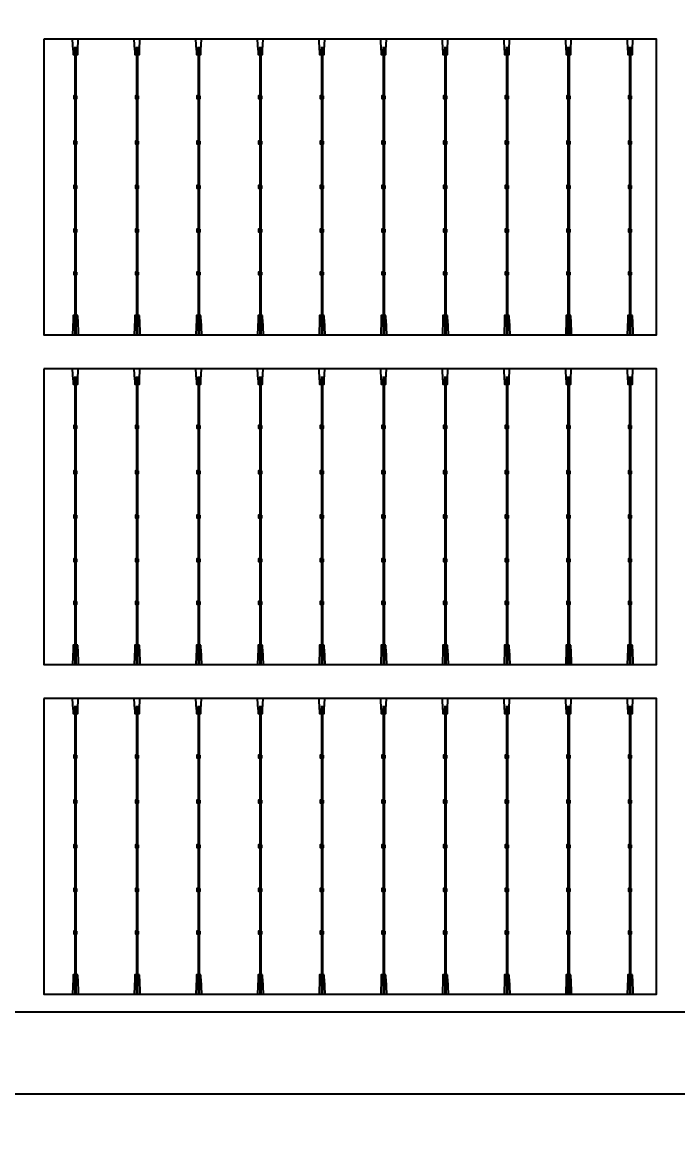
# Model space of a CAD drawing. Header units: millimetres. Extents: x 10297564 to 11610295, y -9287743 to -8409454.
# Drawn here: x 10431328 to 10433894, y -9107772 to -9103410 of the extents above; entities that cross this region are included whole.
import ezdxf

# ---------------------------------------------------------------- set-up
doc = ezdxf.new("R2010")
doc.units = ezdxf.units.MM
doc.header["$LTSCALE"] = 100
doc.layers.add('E1', color=1, linetype='Continuous')
doc.layers.add('Outline', color=5, linetype='Continuous', lineweight=25)
doc.styles.add('HL-S1', font='DotumChe.ttf')
doc.styles.add('MG', font='malgun.ttf')
doc.dimstyles.new('HL-100', dxfattribs={"dimscale": 100, "dimtxt": 3, "dimasz": 4, "dimexe": 2, "dimexo": 2, "dimgap": 1, "dimtad": 1, "dimdec": 0, "dimzin": 0, "dimlunit": 6, "dimtxsty": 'HL-S1', "dimblk": 'DOTSMALL', "dimcen": 4, "dimdle": 2, "dimclrd": 256, "dimclre": 256, "dimclrt": 4, "dimazin": 0, "dimtfac": 1, "dimtdec": 0, "dimtix": 1, "dimtmove": 2, "dimatfit": 3, "dimldrblk": 'DOTSMALL', "dimfxl": 1.5, "dimtolj": 1, "dimtzin": 0, "dimlwd": -1, "dimlwe": -1, "dimarcsym": 0})

# ---------------------------------------------------------------- blocks, each defined once
blk = doc.blocks.new('*D75')
at = {"layer": 'defpoints', "color": 0, "transparency": 16777216}
for p in [(10439230.2, -9073249.8), (10439230.2, -9073249.8), (10423426.7, -9107604.7)]:
    blk.add_point(p, dxfattribs=at)
at = {"layer": 'E1', "color": 1, "transparency": 16777216}
for p, q in [((10439593.6, -9073417), (10439593.6, -9073417)), ((10423593.8, -9107241.3), (10439063, -9073613.2)), ((10423790.1, -9107771.8), (10423790.1, -9107771.8))]:
    blk.add_line(p, q, dxfattribs=at)
for points in [[(10439002.4, -9073585.4), (10439123.6, -9073641.1), (10439230.2, -9073249.8)], [(10423533.3, -9107213.4), (10423654.4, -9107269.1), (10423426.7, -9107604.7)]]:
    blk.add_solid(points, dxfattribs=at)
at = {"layer": 'E1', "color": 7, "transparency": 16777216, "insert": (10430911.1, -9090235.3), "char_height": 500, "attachment_point": 5, "rotation": 65.2972, "style": 'MG'}
blk.add_mtext('\\A1;2711.1', dxfattribs=at)
blk = doc.blocks.new('_DotSmall')
at = {"color": 0, "linetype": 'ByBlock', "const_width": 0.5}
blk.add_lwpolyline([(-0.0625, 0, 1), (0.0625, 0, 1)], format="xyb", close=True, dxfattribs=at)

msp = doc.modelspace()

# ---------------------------------------------------------------- hatches: boundary and pattern name
at = {"true_color": 0x939598}
h = msp.add_hatch(color=252, dxfattribs=at)
h.dxf.hatch_style = 1
h.paths.add_polyline_path([(10431534.3, -9104633.6), (10431538.3, -9104633.6), (10431538.3, -9103505.2), (10431534.3, -9103505.2)])
h = msp.add_hatch(color=252, dxfattribs=at)
h.dxf.hatch_style = 1
h.paths.add_polyline_path([(10431775.6, -9104633.6), (10431779.6, -9104633.6), (10431779.6, -9103505.2), (10431775.6, -9103505.2)])
h = msp.add_hatch(color=252, dxfattribs=at)
h.dxf.hatch_style = 1
h.paths.add_polyline_path([(10432016.9, -9104633.6), (10432020.9, -9104633.6), (10432020.9, -9103505.2), (10432016.9, -9103505.2)])
h = msp.add_hatch(color=252, dxfattribs=at)
h.dxf.hatch_style = 1
h.paths.add_polyline_path([(10432258.2, -9104633.6), (10432262.2, -9104633.6), (10432262.2, -9103505.2), (10432258.2, -9103505.2)])
h = msp.add_hatch(color=252, dxfattribs=at)
h.dxf.hatch_style = 1
h.paths.add_polyline_path([(10432499.5, -9104633.6), (10432503.6, -9104633.6), (10432503.6, -9103505.2), (10432499.5, -9103505.2)])
h = msp.add_hatch(color=252, dxfattribs=at)
h.dxf.hatch_style = 1
h.paths.add_polyline_path([(10432740.8, -9104633.6), (10432744.9, -9104633.6), (10432744.9, -9103505.2), (10432740.8, -9103505.2)])
h = msp.add_hatch(color=252, dxfattribs=at)
h.dxf.hatch_style = 1
h.paths.add_polyline_path([(10432982.1, -9104633.6), (10432986.2, -9104633.6), (10432986.2, -9103505.2), (10432982.1, -9103505.2)])
h = msp.add_hatch(color=252, dxfattribs=at)
h.dxf.hatch_style = 1
h.paths.add_polyline_path([(10433223.4, -9104633.6), (10433227.5, -9104633.6), (10433227.5, -9103505.2), (10433223.4, -9103505.2)])
h = msp.add_hatch(color=252, dxfattribs=at)
h.dxf.hatch_style = 1
h.paths.add_polyline_path([(10433464.7, -9104633.6), (10433468.8, -9104633.6), (10433468.8, -9103505.2), (10433464.7, -9103505.2)])
h = msp.add_hatch(color=252, dxfattribs=at)
h.dxf.hatch_style = 1
h.paths.add_polyline_path([(10433706, -9104633.6), (10433710.1, -9104633.6), (10433710.1, -9103505.2), (10433706, -9103505.2)])
h = msp.add_hatch(color=252, dxfattribs=at)
h.dxf.hatch_style = 1
h.paths.add_polyline_path([(10431534.3, -9105923.8), (10431538.3, -9105923.8), (10431538.3, -9104795.5), (10431534.3, -9104795.5)])
h = msp.add_hatch(color=252, dxfattribs=at)
h.dxf.hatch_style = 1
h.paths.add_polyline_path([(10431775.6, -9105923.8), (10431779.6, -9105923.8), (10431779.6, -9104795.5), (10431775.6, -9104795.5)])
h = msp.add_hatch(color=252, dxfattribs=at)
h.dxf.hatch_style = 1
h.paths.add_polyline_path([(10432016.9, -9105923.8), (10432020.9, -9105923.8), (10432020.9, -9104795.5), (10432016.9, -9104795.5)])
h = msp.add_hatch(color=252, dxfattribs=at)
h.dxf.hatch_style = 1
h.paths.add_polyline_path([(10432258.2, -9105923.8), (10432262.2, -9105923.8), (10432262.2, -9104795.5), (10432258.2, -9104795.5)])
h = msp.add_hatch(color=252, dxfattribs=at)
h.dxf.hatch_style = 1
h.paths.add_polyline_path([(10432499.5, -9105923.8), (10432503.6, -9105923.8), (10432503.6, -9104795.5), (10432499.5, -9104795.5)])
h = msp.add_hatch(color=252, dxfattribs=at)
h.dxf.hatch_style = 1
h.paths.add_polyline_path([(10432740.8, -9105923.8), (10432744.9, -9105923.8), (10432744.9, -9104795.5), (10432740.8, -9104795.5)])
h = msp.add_hatch(color=252, dxfattribs=at)
h.dxf.hatch_style = 1
h.paths.add_polyline_path([(10432982.1, -9105923.8), (10432986.2, -9105923.8), (10432986.2, -9104795.5), (10432982.1, -9104795.5)])
h = msp.add_hatch(color=252, dxfattribs=at)
h.dxf.hatch_style = 1
h.paths.add_polyline_path([(10433223.4, -9105923.8), (10433227.5, -9105923.8), (10433227.5, -9104795.5), (10433223.4, -9104795.5)])
h = msp.add_hatch(color=252, dxfattribs=at)
h.dxf.hatch_style = 1
h.paths.add_polyline_path([(10433464.7, -9105923.8), (10433468.8, -9105923.8), (10433468.8, -9104795.5), (10433464.7, -9104795.5)])
h = msp.add_hatch(color=252, dxfattribs=at)
h.dxf.hatch_style = 1
h.paths.add_polyline_path([(10433706, -9105923.8), (10433710.1, -9105923.8), (10433710.1, -9104795.5), (10433706, -9104795.5)])
h = msp.add_hatch(color=252, dxfattribs=at)
h.dxf.hatch_style = 1
h.paths.add_polyline_path([(10431534.3, -9107214.1), (10431538.3, -9107214.1), (10431538.3, -9106085.7), (10431534.3, -9106085.7)])
h = msp.add_hatch(color=252, dxfattribs=at)
h.dxf.hatch_style = 1
h.paths.add_polyline_path([(10431775.6, -9107214.1), (10431779.6, -9107214.1), (10431779.6, -9106085.7), (10431775.6, -9106085.7)])
h = msp.add_hatch(color=252, dxfattribs=at)
h.dxf.hatch_style = 1
h.paths.add_polyline_path([(10432016.9, -9107214.1), (10432020.9, -9107214.1), (10432020.9, -9106085.7), (10432016.9, -9106085.7)])
h = msp.add_hatch(color=252, dxfattribs=at)
h.dxf.hatch_style = 1
h.paths.add_polyline_path([(10432258.2, -9107214.1), (10432262.2, -9107214.1), (10432262.2, -9106085.7), (10432258.2, -9106085.7)])
h = msp.add_hatch(color=252, dxfattribs=at)
h.dxf.hatch_style = 1
h.paths.add_polyline_path([(10432499.5, -9107214.1), (10432503.6, -9107214.1), (10432503.6, -9106085.7), (10432499.5, -9106085.7)])
h = msp.add_hatch(color=252, dxfattribs=at)
h.dxf.hatch_style = 1
h.paths.add_polyline_path([(10432740.8, -9107214.1), (10432744.9, -9107214.1), (10432744.9, -9106085.7), (10432740.8, -9106085.7)])
h = msp.add_hatch(color=252, dxfattribs=at)
h.dxf.hatch_style = 1
h.paths.add_polyline_path([(10432982.1, -9107214.1), (10432986.2, -9107214.1), (10432986.2, -9106085.7), (10432982.1, -9106085.7)])
h = msp.add_hatch(color=252, dxfattribs=at)
h.dxf.hatch_style = 1
h.paths.add_polyline_path([(10433223.4, -9107214.1), (10433227.5, -9107214.1), (10433227.5, -9106085.7), (10433223.4, -9106085.7)])
h = msp.add_hatch(color=252, dxfattribs=at)
h.dxf.hatch_style = 1
h.paths.add_polyline_path([(10433464.7, -9107214.1), (10433468.8, -9107214.1), (10433468.8, -9106085.7), (10433464.7, -9106085.7)])
h = msp.add_hatch(color=252, dxfattribs=at)
h.dxf.hatch_style = 1
h.paths.add_polyline_path([(10433706, -9107214.1), (10433710.1, -9107214.1), (10433710.1, -9106085.7), (10433706, -9106085.7)])

# ---------------------------------------------------------------- linework, layer by layer
for p, q in [((10431527.2, -9103519.2), (10431525.5, -9103475.9)), ((10431545.4, -9103519.2), (10431547.1, -9103475.9)), ((10431768.5, -9103519.2), (10431766.9, -9103475.9)), ((10431786.7, -9103519.2), (10431788.4, -9103475.9)), ((10432009.9, -9103519.2), (10432008.2, -9103475.9)), ((10432028, -9103519.2), (10432029.7, -9103475.9)), ((10432251.2, -9103519.2), (10432249.5, -9103475.9)), ((10432269.3, -9103519.2), (10432271, -9103475.9)), ((10432492.5, -9103519.2), (10432490.8, -9103475.9)), ((10432510.6, -9103519.2), (10432512.3, -9103475.9)), ((10432733.8, -9103519.2), (10432732.1, -9103475.9)), ((10432751.9, -9103519.2), (10432753.6, -9103475.9)), ((10432975.1, -9103519.2), (10432973.4, -9103475.9)), ((10432993.2, -9103519.2), (10432994.9, -9103475.9)), ((10433216.4, -9103519.2), (10433214.7, -9103475.9)), ((10433234.5, -9103519.2), (10433236.2, -9103475.9)), ((10433457.7, -9103519.2), (10433456, -9103475.9)), ((10433475.8, -9103519.2), (10433477.5, -9103475.9)), ((10433699, -9103519.2), (10433697.3, -9103475.9)), ((10433717.1, -9103519.2), (10433718.8, -9103475.9)), ((10431534.3, -9103505.2), (10431534.3, -9104633.6)), ((10431535.9, -9103697.7), (10431535.9, -9103535.2)), ((10431536.7, -9103697.7), (10431536.7, -9103535.2)), ((10431538.3, -9103505.2), (10431538.3, -9104633.6)), ((10431775.6, -9103505.2), (10431775.6, -9104633.6)), ((10431777.2, -9103697.7), (10431777.2, -9103535.2)), ((10431778, -9103697.7), (10431778, -9103535.2)), ((10431779.6, -9103505.2), (10431779.6, -9104633.6)), ((10432016.9, -9103505.2), (10432016.9, -9104633.6)), ((10432018.5, -9103697.7), (10432018.5, -9103535.2)), ((10432019.3, -9103697.7), (10432019.3, -9103535.2)), ((10432020.9, -9103505.2), (10432020.9, -9104633.6)), ((10432258.2, -9103505.2), (10432258.2, -9104633.6)), ((10432259.8, -9103697.7), (10432259.8, -9103535.2)), ((10432260.6, -9103697.7), (10432260.6, -9103535.2)), ((10432262.2, -9103505.2), (10432262.2, -9104633.6)), ((10432499.5, -9103505.2), (10432499.5, -9104633.6)), ((10432501.1, -9103697.7), (10432501.1, -9103535.2)), ((10432501.9, -9103697.7), (10432501.9, -9103535.2)), ((10432503.6, -9103505.2), (10432503.6, -9104633.6)), ((10432740.8, -9103505.2), (10432740.8, -9104633.6)), ((10432742.4, -9103697.7), (10432742.4, -9103535.2)), ((10432743.3, -9103697.7), (10432743.3, -9103535.2)), ((10432744.9, -9103505.2), (10432744.9, -9104633.6)), ((10432982.1, -9103505.2), (10432982.1, -9104633.6)), ((10432983.7, -9103697.7), (10432983.7, -9103535.2)), ((10432984.6, -9103697.7), (10432984.6, -9103535.2)), ((10432986.2, -9103505.2), (10432986.2, -9104633.6)), ((10433223.4, -9103505.2), (10433223.4, -9104633.6)), ((10433225, -9103697.7), (10433225, -9103535.2)), ((10433225.9, -9103697.7), (10433225.9, -9103535.2)), ((10433227.5, -9103505.2), (10433227.5, -9104633.6)), ((10433464.7, -9103505.2), (10433464.7, -9104633.6)), ((10433466.3, -9103697.7), (10433466.3, -9103535.2)), ((10433467.2, -9103697.7), (10433467.2, -9103535.2)), ((10433468.8, -9103505.2), (10433468.8, -9104633.6)), ((10433706, -9103505.2), (10433706, -9104633.6)), ((10433707.6, -9103697.7), (10433707.6, -9103535.2)), ((10433708.5, -9103697.7), (10433708.5, -9103535.2)), ((10433710.1, -9103505.2), (10433710.1, -9104633.6)), ((10431535.9, -9104048.7), (10431535.9, -9103708.2)), ((10431536.7, -9104048.7), (10431536.7, -9103708.2)), ((10431777.2, -9104048.7), (10431777.2, -9103708.2)), ((10431778, -9104048.7), (10431778, -9103708.2)), ((10432018.5, -9104048.7), (10432018.5, -9103708.2)), ((10432019.3, -9104048.7), (10432019.3, -9103708.2)), ((10432259.8, -9104048.7), (10432259.8, -9103708.2)), ((10432260.6, -9104048.7), (10432260.6, -9103708.2)), ((10432501.1, -9104048.7), (10432501.1, -9103708.2)), ((10432501.9, -9104048.7), (10432501.9, -9103708.2)), ((10432742.4, -9104048.7), (10432742.4, -9103708.2)), ((10432743.3, -9104048.7), (10432743.3, -9103708.2)), ((10432983.7, -9104048.7), (10432983.7, -9103708.2)), ((10432984.6, -9104048.7), (10432984.6, -9103708.2)), ((10433225, -9104048.7), (10433225, -9103708.2)), ((10433225.9, -9104048.7), (10433225.9, -9103708.2)), ((10433466.3, -9104048.7), (10433466.3, -9103708.2)), ((10433467.2, -9104048.7), (10433467.2, -9103708.2)), ((10433707.6, -9103874.6), (10433707.6, -9103708.2)), ((10433708.5, -9103874.6), (10433708.5, -9103708.2)), ((10433707.6, -9104048.7), (10433707.6, -9103885.1)), ((10433708.5, -9104048.7), (10433708.5, -9103885.1)), ((10431535.9, -9104572.7), (10431535.9, -9104059.1)), ((10431536.7, -9104572.7), (10431536.7, -9104059.1)), ((10431777.2, -9104572.7), (10431777.2, -9104059.1)), ((10431778, -9104572.7), (10431778, -9104059.1)), ((10432018.5, -9104572.7), (10432018.5, -9104059.1)), ((10432019.3, -9104572.7), (10432019.3, -9104059.1)), ((10432259.8, -9104572.7), (10432259.8, -9104059.1)), ((10432260.6, -9104572.7), (10432260.6, -9104059.1)), ((10432501.1, -9104572.7), (10432501.1, -9104059.1)), ((10432501.9, -9104572.7), (10432501.9, -9104059.1)), ((10432742.4, -9104572.7), (10432742.4, -9104059.1)), ((10432743.3, -9104572.7), (10432743.3, -9104059.1)), ((10432983.7, -9104572.7), (10432983.7, -9104059.1)), ((10432984.6, -9104572.7), (10432984.6, -9104059.1)), ((10433225, -9104572.7), (10433225, -9104059.1)), ((10433225.9, -9104572.7), (10433225.9, -9104059.1)), ((10433466.3, -9104220), (10433466.3, -9104059.1)), ((10433467.2, -9104220), (10433467.2, -9104059.1)), ((10433707.6, -9104220), (10433707.6, -9104059.1)), ((10433708.5, -9104220), (10433708.5, -9104059.1)), ((10433466.3, -9104572.7), (10433466.3, -9104230.4)), ((10433467.2, -9104572.7), (10433467.2, -9104230.4)), ((10433707.6, -9104572.7), (10433707.6, -9104230.4)), ((10433708.5, -9104572.7), (10433708.5, -9104230.4)), ((10431527.2, -9104573.4), (10431525.3, -9104633.6)), ((10431545.4, -9104573.4), (10431547.3, -9104633.6)), ((10431768.5, -9104573.4), (10431766.6, -9104633.6)), ((10431786.7, -9104573.4), (10431788.6, -9104633.6)), ((10432009.9, -9104573.4), (10432007.9, -9104633.6)), ((10432028, -9104573.4), (10432029.9, -9104633.6)), ((10432251.2, -9104573.4), (10432249.2, -9104633.6)), ((10432269.3, -9104573.4), (10432271.3, -9104633.6)), ((10432492.5, -9104573.4), (10432490.5, -9104633.6)), ((10432510.6, -9104573.4), (10432512.6, -9104633.6)), ((10432733.8, -9104573.4), (10432731.8, -9104633.6)), ((10432751.9, -9104573.4), (10432753.9, -9104633.6)), ((10432975.1, -9104573.4), (10432973.1, -9104633.6)), ((10432993.2, -9104573.4), (10432995.2, -9104633.6)), ((10433216.4, -9104573.4), (10433214.4, -9104633.6)), ((10433234.5, -9104573.4), (10433236.5, -9104633.6)), ((10433457.7, -9104573.4), (10433455.7, -9104633.6)), ((10433475.8, -9104573.4), (10433477.8, -9104633.6)), ((10433699, -9104573.4), (10433697, -9104633.6)), ((10433717.1, -9104573.4), (10433719.1, -9104633.6)), ((10431527.2, -9104809.4), (10431525.5, -9104766.1)), ((10431534.3, -9104795.5), (10431534.3, -9105923.8)), ((10431538.3, -9104795.5), (10431538.3, -9105923.8)), ((10431545.4, -9104809.4), (10431547.1, -9104766.1)), ((10431768.5, -9104809.4), (10431766.9, -9104766.1)), ((10431775.6, -9104795.5), (10431775.6, -9105923.8)), ((10431779.6, -9104795.5), (10431779.6, -9105923.8)), ((10431786.7, -9104809.4), (10431788.4, -9104766.1)), ((10432009.9, -9104809.4), (10432008.2, -9104766.1)), ((10432016.9, -9104795.5), (10432016.9, -9105923.8)), ((10432020.9, -9104795.5), (10432020.9, -9105923.8)), ((10432028, -9104809.4), (10432029.7, -9104766.1)), ((10432251.2, -9104809.4), (10432249.5, -9104766.1)), ((10432258.2, -9104795.5), (10432258.2, -9105923.8)), ((10432262.2, -9104795.5), (10432262.2, -9105923.8)), ((10432269.3, -9104809.4), (10432271, -9104766.1)), ((10432492.5, -9104809.4), (10432490.8, -9104766.1)), ((10432499.5, -9104795.5), (10432499.5, -9105923.8)), ((10432503.6, -9104795.5), (10432503.6, -9105923.8)), ((10432510.6, -9104809.4), (10432512.3, -9104766.1)), ((10432733.8, -9104809.4), (10432732.1, -9104766.1)), ((10432740.8, -9104795.5), (10432740.8, -9105923.8)), ((10432744.9, -9104795.5), (10432744.9, -9105923.8)), ((10432751.9, -9104809.4), (10432753.6, -9104766.1)), ((10432975.1, -9104809.4), (10432973.4, -9104766.1)), ((10432982.1, -9104795.5), (10432982.1, -9105923.8)), ((10432986.2, -9104795.5), (10432986.2, -9105923.8)), ((10432993.2, -9104809.4), (10432994.9, -9104766.1)), ((10433216.4, -9104809.4), (10433214.7, -9104766.1)), ((10433223.4, -9104795.5), (10433223.4, -9105923.8)), ((10433227.5, -9104795.5), (10433227.5, -9105923.8)), ((10433234.5, -9104809.4), (10433236.2, -9104766.1)), ((10433457.7, -9104809.4), (10433456, -9104766.1)), ((10433464.7, -9104795.5), (10433464.7, -9105923.8)), ((10433468.8, -9104795.5), (10433468.8, -9105923.8)), ((10433475.8, -9104809.4), (10433477.5, -9104766.1)), ((10433699, -9104809.4), (10433697.3, -9104766.1)), ((10433706, -9104795.5), (10433706, -9105923.8)), ((10433710.1, -9104795.5), (10433710.1, -9105923.8)), ((10433717.1, -9104809.4), (10433718.8, -9104766.1)), ((10431535.9, -9104988), (10431535.9, -9104825.5)), ((10431536.7, -9104988), (10431536.7, -9104825.5)), ((10431777.2, -9104988), (10431777.2, -9104825.5)), ((10431778, -9104988), (10431778, -9104825.5)), ((10432018.5, -9104988), (10432018.5, -9104825.5)), ((10432019.3, -9104988), (10432019.3, -9104825.5)), ((10432259.8, -9104988), (10432259.8, -9104825.5)), ((10432260.6, -9104988), (10432260.6, -9104825.5)), ((10432501.1, -9104988), (10432501.1, -9104825.5)), ((10432501.9, -9104988), (10432501.9, -9104825.5)), ((10432742.4, -9104988), (10432742.4, -9104825.5)), ((10432743.3, -9104988), (10432743.3, -9104825.5)), ((10432983.7, -9104988), (10432983.7, -9104825.5)), ((10432984.6, -9104988), (10432984.6, -9104825.5)), ((10433225, -9104988), (10433225, -9104825.5)), ((10433225.9, -9104988), (10433225.9, -9104825.5)), ((10433466.3, -9104988), (10433466.3, -9104825.5)), ((10433467.2, -9104988), (10433467.2, -9104825.5)), ((10433707.6, -9104988), (10433707.6, -9104825.5)), ((10433708.5, -9104988), (10433708.5, -9104825.5)), ((10431535.9, -9105338.9), (10431535.9, -9104998.4)), ((10431536.7, -9105338.9), (10431536.7, -9104998.4)), ((10431777.2, -9105338.9), (10431777.2, -9104998.4)), ((10431778, -9105338.9), (10431778, -9104998.4)), ((10432018.5, -9105338.9), (10432018.5, -9104998.4)), ((10432019.3, -9105338.9), (10432019.3, -9104998.4)), ((10432259.8, -9105338.9), (10432259.8, -9104998.4)), ((10432260.6, -9105338.9), (10432260.6, -9104998.4)), ((10432501.1, -9105338.9), (10432501.1, -9104998.4)), ((10432501.9, -9105338.9), (10432501.9, -9104998.4)), ((10432742.4, -9105338.9), (10432742.4, -9104998.4)), ((10432743.3, -9105338.9), (10432743.3, -9104998.4)), ((10432983.7, -9105338.9), (10432983.7, -9104998.4)), ((10432984.6, -9105338.9), (10432984.6, -9104998.4)), ((10433225, -9105338.9), (10433225, -9104998.4)), ((10433225.9, -9105338.9), (10433225.9, -9104998.4)), ((10433466.3, -9105338.9), (10433466.3, -9104998.4)), ((10433467.2, -9105338.9), (10433467.2, -9104998.4)), ((10433707.6, -9105164.8), (10433707.6, -9104998.4)), ((10433708.5, -9105164.8), (10433708.5, -9104998.4)), ((10433707.6, -9105338.9), (10433707.6, -9105175.3)), ((10433708.5, -9105338.9), (10433708.5, -9105175.3)), ((10431535.9, -9105862.9), (10431535.9, -9105349.4)), ((10431536.7, -9105862.9), (10431536.7, -9105349.4)), ((10431777.2, -9105862.9), (10431777.2, -9105349.4)), ((10431778, -9105862.9), (10431778, -9105349.4)), ((10432018.5, -9105862.9), (10432018.5, -9105349.4)), ((10432019.3, -9105862.9), (10432019.3, -9105349.4)), ((10432259.8, -9105862.9), (10432259.8, -9105349.4)), ((10432260.6, -9105862.9), (10432260.6, -9105349.4)), ((10432501.1, -9105862.9), (10432501.1, -9105349.4)), ((10432501.9, -9105862.9), (10432501.9, -9105349.4)), ((10432742.4, -9105862.9), (10432742.4, -9105349.4)), ((10432743.3, -9105862.9), (10432743.3, -9105349.4)), ((10432983.7, -9105862.9), (10432983.7, -9105349.4)), ((10432984.6, -9105862.9), (10432984.6, -9105349.4)), ((10433225, -9105862.9), (10433225, -9105349.4)), ((10433225.9, -9105862.9), (10433225.9, -9105349.4)), ((10433466.3, -9105510.2), (10433466.3, -9105349.4)), ((10433467.2, -9105510.2), (10433467.2, -9105349.4)), ((10433707.6, -9105510.2), (10433707.6, -9105349.4)), ((10433708.5, -9105510.2), (10433708.5, -9105349.4)), ((10433466.3, -9105862.9), (10433466.3, -9105520.6)), ((10433467.2, -9105862.9), (10433467.2, -9105520.6)), ((10433707.6, -9105862.9), (10433707.6, -9105520.6)), ((10433708.5, -9105862.9), (10433708.5, -9105520.6)), ((10431527.2, -9105863.6), (10431525.3, -9105923.8)), ((10431545.4, -9105863.6), (10431547.3, -9105923.8)), ((10431768.5, -9105863.6), (10431766.6, -9105923.8)), ((10431786.7, -9105863.6), (10431788.6, -9105923.8)), ((10432009.9, -9105863.6), (10432007.9, -9105923.8)), ((10432028, -9105863.6), (10432029.9, -9105923.8)), ((10432251.2, -9105863.6), (10432249.2, -9105923.8)), ((10432269.3, -9105863.6), (10432271.3, -9105923.8)), ((10432492.5, -9105863.6), (10432490.5, -9105923.8)), ((10432510.6, -9105863.6), (10432512.6, -9105923.8)), ((10432733.8, -9105863.6), (10432731.8, -9105923.8)), ((10432751.9, -9105863.6), (10432753.9, -9105923.8)), ((10432975.1, -9105863.6), (10432973.1, -9105923.8)), ((10432993.2, -9105863.6), (10432995.2, -9105923.8)), ((10433216.4, -9105863.6), (10433214.4, -9105923.8)), ((10433234.5, -9105863.6), (10433236.5, -9105923.8)), ((10433457.7, -9105863.6), (10433455.7, -9105923.8)), ((10433475.8, -9105863.6), (10433477.8, -9105923.8)), ((10433699, -9105863.6), (10433697, -9105923.8)), ((10433717.1, -9105863.6), (10433719.1, -9105923.8)), ((10431527.2, -9106099.7), (10431525.5, -9106056.4)), ((10431545.4, -9106099.7), (10431547.1, -9106056.4)), ((10431768.5, -9106099.7), (10431766.9, -9106056.4)), ((10431786.7, -9106099.7), (10431788.4, -9106056.4)), ((10432009.9, -9106099.7), (10432008.2, -9106056.4)), ((10432028, -9106099.7), (10432029.7, -9106056.4)), ((10432251.2, -9106099.7), (10432249.5, -9106056.4)), ((10432269.3, -9106099.7), (10432271, -9106056.4)), ((10432492.5, -9106099.7), (10432490.8, -9106056.4)), ((10432510.6, -9106099.7), (10432512.3, -9106056.4)), ((10432733.8, -9106099.7), (10432732.1, -9106056.4)), ((10432751.9, -9106099.7), (10432753.6, -9106056.4)), ((10432975.1, -9106099.7), (10432973.4, -9106056.4)), ((10432993.2, -9106099.7), (10432994.9, -9106056.4)), ((10433216.4, -9106099.7), (10433214.7, -9106056.4)), ((10433234.5, -9106099.7), (10433236.2, -9106056.4)), ((10433457.7, -9106099.7), (10433456, -9106056.4)), ((10433475.8, -9106099.7), (10433477.5, -9106056.4)), ((10433699, -9106099.7), (10433697.3, -9106056.4)), ((10433717.1, -9106099.7), (10433718.8, -9106056.4)), ((10431534.3, -9106085.7), (10431534.3, -9107214.1)), ((10431535.9, -9106278.2), (10431535.9, -9106115.7)), ((10431536.7, -9106278.2), (10431536.7, -9106115.7)), ((10431538.3, -9106085.7), (10431538.3, -9107214.1)), ((10431775.6, -9106085.7), (10431775.6, -9107214.1)), ((10431777.2, -9106278.2), (10431777.2, -9106115.7)), ((10431778, -9106278.2), (10431778, -9106115.7)), ((10431779.6, -9106085.7), (10431779.6, -9107214.1)), ((10432016.9, -9106085.7), (10432016.9, -9107214.1)), ((10432018.5, -9106278.2), (10432018.5, -9106115.7)), ((10432019.3, -9106278.2), (10432019.3, -9106115.7)), ((10432020.9, -9106085.7), (10432020.9, -9107214.1)), ((10432258.2, -9106085.7), (10432258.2, -9107214.1)), ((10432259.8, -9106278.2), (10432259.8, -9106115.7)), ((10432260.6, -9106278.2), (10432260.6, -9106115.7)), ((10432262.2, -9106085.7), (10432262.2, -9107214.1)), ((10432499.5, -9106085.7), (10432499.5, -9107214.1)), ((10432501.1, -9106278.2), (10432501.1, -9106115.7)), ((10432501.9, -9106278.2), (10432501.9, -9106115.7)), ((10432503.6, -9106085.7), (10432503.6, -9107214.1)), ((10432740.8, -9106085.7), (10432740.8, -9107214.1)), ((10432742.4, -9106278.2), (10432742.4, -9106115.7)), ((10432743.3, -9106278.2), (10432743.3, -9106115.7)), ((10432744.9, -9106085.7), (10432744.9, -9107214.1)), ((10432982.1, -9106085.7), (10432982.1, -9107214.1)), ((10432983.7, -9106278.2), (10432983.7, -9106115.7)), ((10432984.6, -9106278.2), (10432984.6, -9106115.7)), ((10432986.2, -9106085.7), (10432986.2, -9107214.1)), ((10433223.4, -9106085.7), (10433223.4, -9107214.1)), ((10433225, -9106278.2), (10433225, -9106115.7)), ((10433225.9, -9106278.2), (10433225.9, -9106115.7)), ((10433227.5, -9106085.7), (10433227.5, -9107214.1)), ((10433464.7, -9106085.7), (10433464.7, -9107214.1)), ((10433466.3, -9106278.2), (10433466.3, -9106115.7)), ((10433467.2, -9106278.2), (10433467.2, -9106115.7)), ((10433468.8, -9106085.7), (10433468.8, -9107214.1)), ((10433706, -9106085.7), (10433706, -9107214.1)), ((10433707.6, -9106278.2), (10433707.6, -9106115.7)), ((10433708.5, -9106278.2), (10433708.5, -9106115.7)), ((10433710.1, -9106085.7), (10433710.1, -9107214.1)), ((10431535.9, -9106629.2), (10431535.9, -9106288.7)), ((10431536.7, -9106629.2), (10431536.7, -9106288.7)), ((10431777.2, -9106629.2), (10431777.2, -9106288.7)), ((10431778, -9106629.2), (10431778, -9106288.7)), ((10432018.5, -9106629.2), (10432018.5, -9106288.7)), ((10432019.3, -9106629.2), (10432019.3, -9106288.7)), ((10432259.8, -9106629.2), (10432259.8, -9106288.7)), ((10432260.6, -9106629.2), (10432260.6, -9106288.7)), ((10432501.1, -9106629.2), (10432501.1, -9106288.7)), ((10432501.9, -9106629.2), (10432501.9, -9106288.7)), ((10432742.4, -9106629.2), (10432742.4, -9106288.7)), ((10432743.3, -9106629.2), (10432743.3, -9106288.7)), ((10432983.7, -9106629.2), (10432983.7, -9106288.7)), ((10432984.6, -9106629.2), (10432984.6, -9106288.7)), ((10433225, -9106629.2), (10433225, -9106288.7)), ((10433225.9, -9106629.2), (10433225.9, -9106288.7)), ((10433466.3, -9106629.2), (10433466.3, -9106288.7)), ((10433467.2, -9106629.2), (10433467.2, -9106288.7)), ((10433707.6, -9106455.1), (10433707.6, -9106288.7)), ((10433708.5, -9106455.1), (10433708.5, -9106288.7)), ((10433707.6, -9106629.2), (10433707.6, -9106465.5)), ((10433708.5, -9106629.2), (10433708.5, -9106465.5)), ((10431535.9, -9107153.2), (10431535.9, -9106639.6)), ((10431536.7, -9107153.2), (10431536.7, -9106639.6)), ((10431777.2, -9107153.2), (10431777.2, -9106639.6)), ((10431778, -9107153.2), (10431778, -9106639.6)), ((10432018.5, -9107153.2), (10432018.5, -9106639.6)), ((10432019.3, -9107153.2), (10432019.3, -9106639.6)), ((10432259.8, -9107153.2), (10432259.8, -9106639.6)), ((10432260.6, -9107153.2), (10432260.6, -9106639.6)), ((10432501.1, -9107153.2), (10432501.1, -9106639.6)), ((10432501.9, -9107153.2), (10432501.9, -9106639.6)), ((10432742.4, -9107153.2), (10432742.4, -9106639.6)), ((10432743.3, -9107153.2), (10432743.3, -9106639.6)), ((10432983.7, -9107153.2), (10432983.7, -9106639.6)), ((10432984.6, -9107153.2), (10432984.6, -9106639.6)), ((10433225, -9107153.2), (10433225, -9106639.6)), ((10433225.9, -9107153.2), (10433225.9, -9106639.6)), ((10433466.3, -9106800.4), (10433466.3, -9106639.6)), ((10433467.2, -9106800.4), (10433467.2, -9106639.6)), ((10433707.6, -9106800.4), (10433707.6, -9106639.6)), ((10433708.5, -9106800.4), (10433708.5, -9106639.6)), ((10433466.3, -9107153.2), (10433466.3, -9106810.9)), ((10433467.2, -9107153.2), (10433467.2, -9106810.9)), ((10433707.6, -9107153.2), (10433707.6, -9106810.9)), ((10433708.5, -9107153.2), (10433708.5, -9106810.9)), ((10431527.2, -9107153.9), (10431525.3, -9107214.1)), ((10431545.4, -9107153.9), (10431547.3, -9107214.1)), ((10431768.5, -9107153.9), (10431766.6, -9107214.1)), ((10431786.7, -9107153.9), (10431788.6, -9107214.1)), ((10432009.9, -9107153.9), (10432007.9, -9107214.1)), ((10432028, -9107153.9), (10432029.9, -9107214.1)), ((10432251.2, -9107153.9), (10432249.2, -9107214.1)), ((10432269.3, -9107153.9), (10432271.3, -9107214.1)), ((10432492.5, -9107153.9), (10432490.5, -9107214.1)), ((10432510.6, -9107153.9), (10432512.6, -9107214.1)), ((10432733.8, -9107153.9), (10432731.8, -9107214.1)), ((10432751.9, -9107153.9), (10432753.9, -9107214.1)), ((10432975.1, -9107153.9), (10432973.1, -9107214.1)), ((10432993.2, -9107153.9), (10432995.2, -9107214.1)), ((10433216.4, -9107153.9), (10433214.4, -9107214.1)), ((10433234.5, -9107153.9), (10433236.5, -9107214.1)), ((10433457.7, -9107153.9), (10433455.7, -9107214.1)), ((10433475.8, -9107153.9), (10433477.8, -9107214.1)), ((10433699, -9107153.9), (10433697, -9107214.1)), ((10433717.1, -9107153.9), (10433719.1, -9107214.1)), ((10423705.6, -9107282.5), (10438951.2, -9107282.5)), ((10439230.2, -9107604.7), (10423426.7, -9107604.7))]:
    msp.add_line(p, q)
at = {"color": 4}
for points in [[(10431545.4, -9103519.2), (10431527.2, -9103519.2), (10431527.2, -9103535.2), (10431545.4, -9103535.2)], [(10431786.7, -9103519.2), (10431768.5, -9103519.2), (10431768.5, -9103535.2), (10431786.7, -9103535.2)], [(10432028, -9103519.2), (10432009.9, -9103519.2), (10432009.9, -9103535.2), (10432028, -9103535.2)], [(10432269.3, -9103519.2), (10432251.2, -9103519.2), (10432251.2, -9103535.2), (10432269.3, -9103535.2)], [(10432510.6, -9103519.2), (10432492.5, -9103519.2), (10432492.5, -9103535.2), (10432510.6, -9103535.2)], [(10432751.9, -9103519.2), (10432733.8, -9103519.2), (10432733.8, -9103535.2), (10432751.9, -9103535.2)], [(10432993.2, -9103519.2), (10432975.1, -9103519.2), (10432975.1, -9103535.2), (10432993.2, -9103535.2)], [(10433234.5, -9103519.2), (10433216.4, -9103519.2), (10433216.4, -9103535.2), (10433234.5, -9103535.2)], [(10433475.8, -9103519.2), (10433457.7, -9103519.2), (10433457.7, -9103535.2), (10433475.8, -9103535.2)], [(10433717.1, -9103519.2), (10433699, -9103519.2), (10433699, -9103535.2), (10433717.1, -9103535.2)], [(10431542.2, -9103697.7), (10431529.7, -9103697.7), (10431529.7, -9103708.2), (10431542.2, -9103708.2)], [(10431783.5, -9103697.7), (10431771, -9103697.7), (10431771, -9103708.2), (10431783.5, -9103708.2)], [(10432024.8, -9103697.7), (10432012.3, -9103697.7), (10432012.3, -9103708.2), (10432024.8, -9103708.2)], [(10432266.2, -9103697.7), (10432253.6, -9103697.7), (10432253.6, -9103708.2), (10432266.2, -9103708.2)], [(10432507.5, -9103697.7), (10432494.9, -9103697.7), (10432494.9, -9103708.2), (10432507.5, -9103708.2)], [(10432748.8, -9103697.7), (10432736.2, -9103697.7), (10432736.2, -9103708.2), (10432748.8, -9103708.2)], [(10432990.1, -9103697.7), (10432977.5, -9103697.7), (10432977.5, -9103708.2), (10432990.1, -9103708.2)], [(10433231.4, -9103697.7), (10433218.8, -9103697.7), (10433218.8, -9103708.2), (10433231.4, -9103708.2)], [(10433472.7, -9103697.7), (10433460.1, -9103697.7), (10433460.1, -9103708.2), (10433472.7, -9103708.2)], [(10433714, -9103697.7), (10433701.4, -9103697.7), (10433701.4, -9103708.2), (10433714, -9103708.2)], [(10431542.2, -9103874.6), (10431529.7, -9103874.6), (10431529.7, -9103885.1), (10431542.2, -9103885.1)], [(10431783.5, -9103874.6), (10431771, -9103874.6), (10431771, -9103885.1), (10431783.5, -9103885.1)], [(10432024.8, -9103874.6), (10432012.3, -9103874.6), (10432012.3, -9103885.1), (10432024.8, -9103885.1)], [(10432266.2, -9103874.6), (10432253.6, -9103874.6), (10432253.6, -9103885.1), (10432266.2, -9103885.1)], [(10432507.5, -9103874.6), (10432494.9, -9103874.6), (10432494.9, -9103885.1), (10432507.5, -9103885.1)], [(10432748.8, -9103874.6), (10432736.2, -9103874.6), (10432736.2, -9103885.1), (10432748.8, -9103885.1)], [(10432990.1, -9103874.6), (10432977.5, -9103874.6), (10432977.5, -9103885.1), (10432990.1, -9103885.1)], [(10433231.4, -9103874.6), (10433218.8, -9103874.6), (10433218.8, -9103885.1), (10433231.4, -9103885.1)], [(10433472.7, -9103874.6), (10433460.1, -9103874.6), (10433460.1, -9103885.1), (10433472.7, -9103885.1)], [(10433714, -9103874.6), (10433701.4, -9103874.6), (10433701.4, -9103885.1), (10433714, -9103885.1)], [(10431542.2, -9104048.7), (10431529.7, -9104048.7), (10431529.7, -9104059.1), (10431542.2, -9104059.1)], [(10431783.5, -9104048.7), (10431771, -9104048.7), (10431771, -9104059.1), (10431783.5, -9104059.1)], [(10432024.8, -9104048.7), (10432012.3, -9104048.7), (10432012.3, -9104059.1), (10432024.8, -9104059.1)], [(10432266.2, -9104048.7), (10432253.6, -9104048.7), (10432253.6, -9104059.1), (10432266.2, -9104059.1)], [(10432507.5, -9104048.7), (10432494.9, -9104048.7), (10432494.9, -9104059.1), (10432507.5, -9104059.1)], [(10432748.8, -9104048.7), (10432736.2, -9104048.7), (10432736.2, -9104059.1), (10432748.8, -9104059.1)], [(10432990.1, -9104048.7), (10432977.5, -9104048.7), (10432977.5, -9104059.1), (10432990.1, -9104059.1)], [(10433231.4, -9104048.7), (10433218.8, -9104048.7), (10433218.8, -9104059.1), (10433231.4, -9104059.1)], [(10433472.7, -9104048.7), (10433460.1, -9104048.7), (10433460.1, -9104059.1), (10433472.7, -9104059.1)], [(10433714, -9104048.7), (10433701.4, -9104048.7), (10433701.4, -9104059.1), (10433714, -9104059.1)], [(10431542.2, -9104220), (10431529.7, -9104220), (10431529.7, -9104230.4), (10431542.2, -9104230.4)], [(10431783.5, -9104220), (10431771, -9104220), (10431771, -9104230.4), (10431783.5, -9104230.4)], [(10432024.8, -9104220), (10432012.3, -9104220), (10432012.3, -9104230.4), (10432024.8, -9104230.4)], [(10432266.2, -9104220), (10432253.6, -9104220), (10432253.6, -9104230.4), (10432266.2, -9104230.4)], [(10432507.5, -9104220), (10432494.9, -9104220), (10432494.9, -9104230.4), (10432507.5, -9104230.4)], [(10432748.8, -9104220), (10432736.2, -9104220), (10432736.2, -9104230.4), (10432748.8, -9104230.4)], [(10432990.1, -9104220), (10432977.5, -9104220), (10432977.5, -9104230.4), (10432990.1, -9104230.4)], [(10433231.4, -9104220), (10433218.8, -9104220), (10433218.8, -9104230.4), (10433231.4, -9104230.4)], [(10433472.7, -9104220), (10433460.1, -9104220), (10433460.1, -9104230.4), (10433472.7, -9104230.4)], [(10433714, -9104220), (10433701.4, -9104220), (10433701.4, -9104230.4), (10433714, -9104230.4)], [(10431542.2, -9104387.1), (10431529.7, -9104387.1), (10431529.7, -9104397.5), (10431542.2, -9104397.5)], [(10431783.5, -9104387.1), (10431771, -9104387.1), (10431771, -9104397.5), (10431783.5, -9104397.5)], [(10432024.8, -9104387.1), (10432012.3, -9104387.1), (10432012.3, -9104397.5), (10432024.8, -9104397.5)], [(10432266.2, -9104387.1), (10432253.6, -9104387.1), (10432253.6, -9104397.5), (10432266.2, -9104397.5)], [(10432507.5, -9104387.1), (10432494.9, -9104387.1), (10432494.9, -9104397.5), (10432507.5, -9104397.5)], [(10432748.8, -9104387.1), (10432736.2, -9104387.1), (10432736.2, -9104397.5), (10432748.8, -9104397.5)], [(10432990.1, -9104387.1), (10432977.5, -9104387.1), (10432977.5, -9104397.5), (10432990.1, -9104397.5)], [(10433231.4, -9104387.1), (10433218.8, -9104387.1), (10433218.8, -9104397.5), (10433231.4, -9104397.5)], [(10433472.7, -9104387.1), (10433460.1, -9104387.1), (10433460.1, -9104397.5), (10433472.7, -9104397.5)], [(10433714, -9104387.1), (10433701.4, -9104387.1), (10433701.4, -9104397.5), (10433714, -9104397.5)], [(10431545.4, -9104557.4), (10431527.2, -9104557.4), (10431527.2, -9104573.4), (10431545.4, -9104573.4)], [(10431786.7, -9104557.4), (10431768.5, -9104557.4), (10431768.5, -9104573.4), (10431786.7, -9104573.4)], [(10432028, -9104557.4), (10432009.9, -9104557.4), (10432009.9, -9104573.4), (10432028, -9104573.4)], [(10432269.3, -9104557.4), (10432251.2, -9104557.4), (10432251.2, -9104573.4), (10432269.3, -9104573.4)], [(10432510.6, -9104557.4), (10432492.5, -9104557.4), (10432492.5, -9104573.4), (10432510.6, -9104573.4)], [(10432751.9, -9104557.4), (10432733.8, -9104557.4), (10432733.8, -9104573.4), (10432751.9, -9104573.4)], [(10432993.2, -9104557.4), (10432975.1, -9104557.4), (10432975.1, -9104573.4), (10432993.2, -9104573.4)], [(10433234.5, -9104557.4), (10433216.4, -9104557.4), (10433216.4, -9104573.4), (10433234.5, -9104573.4)], [(10433475.8, -9104557.4), (10433457.7, -9104557.4), (10433457.7, -9104573.4), (10433475.8, -9104573.4)], [(10433717.1, -9104557.4), (10433699, -9104557.4), (10433699, -9104573.4), (10433717.1, -9104573.4)], [(10431545.4, -9104809.4), (10431527.2, -9104809.4), (10431527.2, -9104825.5), (10431545.4, -9104825.5)], [(10431786.7, -9104809.4), (10431768.5, -9104809.4), (10431768.5, -9104825.5), (10431786.7, -9104825.5)], [(10432028, -9104809.4), (10432009.9, -9104809.4), (10432009.9, -9104825.5), (10432028, -9104825.5)], [(10432269.3, -9104809.4), (10432251.2, -9104809.4), (10432251.2, -9104825.5), (10432269.3, -9104825.5)], [(10432510.6, -9104809.4), (10432492.5, -9104809.4), (10432492.5, -9104825.5), (10432510.6, -9104825.5)], [(10432751.9, -9104809.4), (10432733.8, -9104809.4), (10432733.8, -9104825.5), (10432751.9, -9104825.5)], [(10432993.2, -9104809.4), (10432975.1, -9104809.4), (10432975.1, -9104825.5), (10432993.2, -9104825.5)], [(10433234.5, -9104809.4), (10433216.4, -9104809.4), (10433216.4, -9104825.5), (10433234.5, -9104825.5)], [(10433475.8, -9104809.4), (10433457.7, -9104809.4), (10433457.7, -9104825.5), (10433475.8, -9104825.5)], [(10433717.1, -9104809.4), (10433699, -9104809.4), (10433699, -9104825.5), (10433717.1, -9104825.5)], [(10431542.2, -9104988), (10431529.7, -9104988), (10431529.7, -9104998.4), (10431542.2, -9104998.4)], [(10431783.5, -9104988), (10431771, -9104988), (10431771, -9104998.4), (10431783.5, -9104998.4)], [(10432024.8, -9104988), (10432012.3, -9104988), (10432012.3, -9104998.4), (10432024.8, -9104998.4)], [(10432266.2, -9104988), (10432253.6, -9104988), (10432253.6, -9104998.4), (10432266.2, -9104998.4)], [(10432507.5, -9104988), (10432494.9, -9104988), (10432494.9, -9104998.4), (10432507.5, -9104998.4)], [(10432748.8, -9104988), (10432736.2, -9104988), (10432736.2, -9104998.4), (10432748.8, -9104998.4)], [(10432990.1, -9104988), (10432977.5, -9104988), (10432977.5, -9104998.4), (10432990.1, -9104998.4)], [(10433231.4, -9104988), (10433218.8, -9104988), (10433218.8, -9104998.4), (10433231.4, -9104998.4)], [(10433472.7, -9104988), (10433460.1, -9104988), (10433460.1, -9104998.4), (10433472.7, -9104998.4)], [(10433714, -9104988), (10433701.4, -9104988), (10433701.4, -9104998.4), (10433714, -9104998.4)], [(10431542.2, -9105164.8), (10431529.7, -9105164.8), (10431529.7, -9105175.3), (10431542.2, -9105175.3)], [(10431783.5, -9105164.8), (10431771, -9105164.8), (10431771, -9105175.3), (10431783.5, -9105175.3)], [(10432024.8, -9105164.8), (10432012.3, -9105164.8), (10432012.3, -9105175.3), (10432024.8, -9105175.3)], [(10432266.2, -9105164.8), (10432253.6, -9105164.8), (10432253.6, -9105175.3), (10432266.2, -9105175.3)], [(10432507.5, -9105164.8), (10432494.9, -9105164.8), (10432494.9, -9105175.3), (10432507.5, -9105175.3)], [(10432748.8, -9105164.8), (10432736.2, -9105164.8), (10432736.2, -9105175.3), (10432748.8, -9105175.3)], [(10432990.1, -9105164.8), (10432977.5, -9105164.8), (10432977.5, -9105175.3), (10432990.1, -9105175.3)], [(10433231.4, -9105164.8), (10433218.8, -9105164.8), (10433218.8, -9105175.3), (10433231.4, -9105175.3)], [(10433472.7, -9105164.8), (10433460.1, -9105164.8), (10433460.1, -9105175.3), (10433472.7, -9105175.3)], [(10433714, -9105164.8), (10433701.4, -9105164.8), (10433701.4, -9105175.3), (10433714, -9105175.3)], [(10431542.2, -9105338.9), (10431529.7, -9105338.9), (10431529.7, -9105349.4), (10431542.2, -9105349.4)], [(10431783.5, -9105338.9), (10431771, -9105338.9), (10431771, -9105349.4), (10431783.5, -9105349.4)], [(10432024.8, -9105338.9), (10432012.3, -9105338.9), (10432012.3, -9105349.4), (10432024.8, -9105349.4)], [(10432266.2, -9105338.9), (10432253.6, -9105338.9), (10432253.6, -9105349.4), (10432266.2, -9105349.4)], [(10432507.5, -9105338.9), (10432494.9, -9105338.9), (10432494.9, -9105349.4), (10432507.5, -9105349.4)], [(10432748.8, -9105338.9), (10432736.2, -9105338.9), (10432736.2, -9105349.4), (10432748.8, -9105349.4)], [(10432990.1, -9105338.9), (10432977.5, -9105338.9), (10432977.5, -9105349.4), (10432990.1, -9105349.4)], [(10433231.4, -9105338.9), (10433218.8, -9105338.9), (10433218.8, -9105349.4), (10433231.4, -9105349.4)], [(10433472.7, -9105338.9), (10433460.1, -9105338.9), (10433460.1, -9105349.4), (10433472.7, -9105349.4)], [(10433714, -9105338.9), (10433701.4, -9105338.9), (10433701.4, -9105349.4), (10433714, -9105349.4)], [(10431542.2, -9105510.2), (10431529.7, -9105510.2), (10431529.7, -9105520.6), (10431542.2, -9105520.6)], [(10431783.5, -9105510.2), (10431771, -9105510.2), (10431771, -9105520.6), (10431783.5, -9105520.6)], [(10432024.8, -9105510.2), (10432012.3, -9105510.2), (10432012.3, -9105520.6), (10432024.8, -9105520.6)], [(10432266.2, -9105510.2), (10432253.6, -9105510.2), (10432253.6, -9105520.6), (10432266.2, -9105520.6)], [(10432507.5, -9105510.2), (10432494.9, -9105510.2), (10432494.9, -9105520.6), (10432507.5, -9105520.6)], [(10432748.8, -9105510.2), (10432736.2, -9105510.2), (10432736.2, -9105520.6), (10432748.8, -9105520.6)], [(10432990.1, -9105510.2), (10432977.5, -9105510.2), (10432977.5, -9105520.6), (10432990.1, -9105520.6)], [(10433231.4, -9105510.2), (10433218.8, -9105510.2), (10433218.8, -9105520.6), (10433231.4, -9105520.6)], [(10433472.7, -9105510.2), (10433460.1, -9105510.2), (10433460.1, -9105520.6), (10433472.7, -9105520.6)], [(10433714, -9105510.2), (10433701.4, -9105510.2), (10433701.4, -9105520.6), (10433714, -9105520.6)], [(10431542.2, -9105677.3), (10431529.7, -9105677.3), (10431529.7, -9105687.7), (10431542.2, -9105687.7)], [(10431783.5, -9105677.3), (10431771, -9105677.3), (10431771, -9105687.7), (10431783.5, -9105687.7)], [(10432024.8, -9105677.3), (10432012.3, -9105677.3), (10432012.3, -9105687.7), (10432024.8, -9105687.7)], [(10432266.2, -9105677.3), (10432253.6, -9105677.3), (10432253.6, -9105687.7), (10432266.2, -9105687.7)], [(10432507.5, -9105677.3), (10432494.9, -9105677.3), (10432494.9, -9105687.7), (10432507.5, -9105687.7)], [(10432748.8, -9105677.3), (10432736.2, -9105677.3), (10432736.2, -9105687.7), (10432748.8, -9105687.7)], [(10432990.1, -9105677.3), (10432977.5, -9105677.3), (10432977.5, -9105687.7), (10432990.1, -9105687.7)], [(10433231.4, -9105677.3), (10433218.8, -9105677.3), (10433218.8, -9105687.7), (10433231.4, -9105687.7)], [(10433472.7, -9105677.3), (10433460.1, -9105677.3), (10433460.1, -9105687.7), (10433472.7, -9105687.7)], [(10433714, -9105677.3), (10433701.4, -9105677.3), (10433701.4, -9105687.7), (10433714, -9105687.7)], [(10431545.4, -9105847.6), (10431527.2, -9105847.6), (10431527.2, -9105863.6), (10431545.4, -9105863.6)], [(10431786.7, -9105847.6), (10431768.5, -9105847.6), (10431768.5, -9105863.6), (10431786.7, -9105863.6)], [(10432028, -9105847.6), (10432009.9, -9105847.6), (10432009.9, -9105863.6), (10432028, -9105863.6)], [(10432269.3, -9105847.6), (10432251.2, -9105847.6), (10432251.2, -9105863.6), (10432269.3, -9105863.6)], [(10432510.6, -9105847.6), (10432492.5, -9105847.6), (10432492.5, -9105863.6), (10432510.6, -9105863.6)], [(10432751.9, -9105847.6), (10432733.8, -9105847.6), (10432733.8, -9105863.6), (10432751.9, -9105863.6)], [(10432993.2, -9105847.6), (10432975.1, -9105847.6), (10432975.1, -9105863.6), (10432993.2, -9105863.6)], [(10433234.5, -9105847.6), (10433216.4, -9105847.6), (10433216.4, -9105863.6), (10433234.5, -9105863.6)], [(10433475.8, -9105847.6), (10433457.7, -9105847.6), (10433457.7, -9105863.6), (10433475.8, -9105863.6)], [(10433717.1, -9105847.6), (10433699, -9105847.6), (10433699, -9105863.6), (10433717.1, -9105863.6)], [(10431545.4, -9106099.7), (10431527.2, -9106099.7), (10431527.2, -9106115.7), (10431545.4, -9106115.7)], [(10431786.7, -9106099.7), (10431768.5, -9106099.7), (10431768.5, -9106115.7), (10431786.7, -9106115.7)], [(10432028, -9106099.7), (10432009.9, -9106099.7), (10432009.9, -9106115.7), (10432028, -9106115.7)], [(10432269.3, -9106099.7), (10432251.2, -9106099.7), (10432251.2, -9106115.7), (10432269.3, -9106115.7)], [(10432510.6, -9106099.7), (10432492.5, -9106099.7), (10432492.5, -9106115.7), (10432510.6, -9106115.7)], [(10432751.9, -9106099.7), (10432733.8, -9106099.7), (10432733.8, -9106115.7), (10432751.9, -9106115.7)], [(10432993.2, -9106099.7), (10432975.1, -9106099.7), (10432975.1, -9106115.7), (10432993.2, -9106115.7)], [(10433234.5, -9106099.7), (10433216.4, -9106099.7), (10433216.4, -9106115.7), (10433234.5, -9106115.7)], [(10433475.8, -9106099.7), (10433457.7, -9106099.7), (10433457.7, -9106115.7), (10433475.8, -9106115.7)], [(10433717.1, -9106099.7), (10433699, -9106099.7), (10433699, -9106115.7), (10433717.1, -9106115.7)], [(10431542.2, -9106278.2), (10431529.7, -9106278.2), (10431529.7, -9106288.7), (10431542.2, -9106288.7)], [(10431783.5, -9106278.2), (10431771, -9106278.2), (10431771, -9106288.7), (10431783.5, -9106288.7)], [(10432024.8, -9106278.2), (10432012.3, -9106278.2), (10432012.3, -9106288.7), (10432024.8, -9106288.7)], [(10432266.2, -9106278.2), (10432253.6, -9106278.2), (10432253.6, -9106288.7), (10432266.2, -9106288.7)], [(10432507.5, -9106278.2), (10432494.9, -9106278.2), (10432494.9, -9106288.7), (10432507.5, -9106288.7)], [(10432748.8, -9106278.2), (10432736.2, -9106278.2), (10432736.2, -9106288.7), (10432748.8, -9106288.7)], [(10432990.1, -9106278.2), (10432977.5, -9106278.2), (10432977.5, -9106288.7), (10432990.1, -9106288.7)], [(10433231.4, -9106278.2), (10433218.8, -9106278.2), (10433218.8, -9106288.7), (10433231.4, -9106288.7)], [(10433472.7, -9106278.2), (10433460.1, -9106278.2), (10433460.1, -9106288.7), (10433472.7, -9106288.7)], [(10433714, -9106278.2), (10433701.4, -9106278.2), (10433701.4, -9106288.7), (10433714, -9106288.7)], [(10431542.2, -9106455.1), (10431529.7, -9106455.1), (10431529.7, -9106465.5), (10431542.2, -9106465.5)], [(10431783.5, -9106455.1), (10431771, -9106455.1), (10431771, -9106465.5), (10431783.5, -9106465.5)], [(10432024.8, -9106455.1), (10432012.3, -9106455.1), (10432012.3, -9106465.5), (10432024.8, -9106465.5)], [(10432266.2, -9106455.1), (10432253.6, -9106455.1), (10432253.6, -9106465.5), (10432266.2, -9106465.5)], [(10432507.5, -9106455.1), (10432494.9, -9106455.1), (10432494.9, -9106465.5), (10432507.5, -9106465.5)], [(10432748.8, -9106455.1), (10432736.2, -9106455.1), (10432736.2, -9106465.5), (10432748.8, -9106465.5)], [(10432990.1, -9106455.1), (10432977.5, -9106455.1), (10432977.5, -9106465.5), (10432990.1, -9106465.5)], [(10433231.4, -9106455.1), (10433218.8, -9106455.1), (10433218.8, -9106465.5), (10433231.4, -9106465.5)], [(10433472.7, -9106455.1), (10433460.1, -9106455.1), (10433460.1, -9106465.5), (10433472.7, -9106465.5)], [(10433714, -9106455.1), (10433701.4, -9106455.1), (10433701.4, -9106465.5), (10433714, -9106465.5)], [(10431542.2, -9106629.2), (10431529.7, -9106629.2), (10431529.7, -9106639.6), (10431542.2, -9106639.6)], [(10431783.5, -9106629.2), (10431771, -9106629.2), (10431771, -9106639.6), (10431783.5, -9106639.6)], [(10432024.8, -9106629.2), (10432012.3, -9106629.2), (10432012.3, -9106639.6), (10432024.8, -9106639.6)], [(10432266.2, -9106629.2), (10432253.6, -9106629.2), (10432253.6, -9106639.6), (10432266.2, -9106639.6)], [(10432507.5, -9106629.2), (10432494.9, -9106629.2), (10432494.9, -9106639.6), (10432507.5, -9106639.6)], [(10432748.8, -9106629.2), (10432736.2, -9106629.2), (10432736.2, -9106639.6), (10432748.8, -9106639.6)], [(10432990.1, -9106629.2), (10432977.5, -9106629.2), (10432977.5, -9106639.6), (10432990.1, -9106639.6)], [(10433231.4, -9106629.2), (10433218.8, -9106629.2), (10433218.8, -9106639.6), (10433231.4, -9106639.6)], [(10433472.7, -9106629.2), (10433460.1, -9106629.2), (10433460.1, -9106639.6), (10433472.7, -9106639.6)], [(10433714, -9106629.2), (10433701.4, -9106629.2), (10433701.4, -9106639.6), (10433714, -9106639.6)], [(10431542.2, -9106800.4), (10431529.7, -9106800.4), (10431529.7, -9106810.9), (10431542.2, -9106810.9)], [(10431783.5, -9106800.4), (10431771, -9106800.4), (10431771, -9106810.9), (10431783.5, -9106810.9)], [(10432024.8, -9106800.4), (10432012.3, -9106800.4), (10432012.3, -9106810.9), (10432024.8, -9106810.9)], [(10432266.2, -9106800.4), (10432253.6, -9106800.4), (10432253.6, -9106810.9), (10432266.2, -9106810.9)], [(10432507.5, -9106800.4), (10432494.9, -9106800.4), (10432494.9, -9106810.9), (10432507.5, -9106810.9)], [(10432748.8, -9106800.4), (10432736.2, -9106800.4), (10432736.2, -9106810.9), (10432748.8, -9106810.9)], [(10432990.1, -9106800.4), (10432977.5, -9106800.4), (10432977.5, -9106810.9), (10432990.1, -9106810.9)], [(10433231.4, -9106800.4), (10433218.8, -9106800.4), (10433218.8, -9106810.9), (10433231.4, -9106810.9)], [(10433472.7, -9106800.4), (10433460.1, -9106800.4), (10433460.1, -9106810.9), (10433472.7, -9106810.9)], [(10433714, -9106800.4), (10433701.4, -9106800.4), (10433701.4, -9106810.9), (10433714, -9106810.9)], [(10431542.2, -9106967.5), (10431529.7, -9106967.5), (10431529.7, -9106978), (10431542.2, -9106978)], [(10431783.5, -9106967.5), (10431771, -9106967.5), (10431771, -9106978), (10431783.5, -9106978)], [(10432024.8, -9106967.5), (10432012.3, -9106967.5), (10432012.3, -9106978), (10432024.8, -9106978)], [(10432266.2, -9106967.5), (10432253.6, -9106967.5), (10432253.6, -9106978), (10432266.2, -9106978)], [(10432507.5, -9106967.5), (10432494.9, -9106967.5), (10432494.9, -9106978), (10432507.5, -9106978)], [(10432748.8, -9106967.5), (10432736.2, -9106967.5), (10432736.2, -9106978), (10432748.8, -9106978)], [(10432990.1, -9106967.5), (10432977.5, -9106967.5), (10432977.5, -9106978), (10432990.1, -9106978)], [(10433231.4, -9106967.5), (10433218.8, -9106967.5), (10433218.8, -9106978), (10433231.4, -9106978)], [(10433472.7, -9106967.5), (10433460.1, -9106967.5), (10433460.1, -9106978), (10433472.7, -9106978)], [(10433714, -9106967.5), (10433701.4, -9106967.5), (10433701.4, -9106978), (10433714, -9106978)], [(10431545.4, -9107137.8), (10431527.2, -9107137.8), (10431527.2, -9107153.9), (10431545.4, -9107153.9)], [(10431786.7, -9107137.8), (10431768.5, -9107137.8), (10431768.5, -9107153.9), (10431786.7, -9107153.9)], [(10432028, -9107137.8), (10432009.9, -9107137.8), (10432009.9, -9107153.9), (10432028, -9107153.9)], [(10432269.3, -9107137.8), (10432251.2, -9107137.8), (10432251.2, -9107153.9), (10432269.3, -9107153.9)], [(10432510.6, -9107137.8), (10432492.5, -9107137.8), (10432492.5, -9107153.9), (10432510.6, -9107153.9)], [(10432751.9, -9107137.8), (10432733.8, -9107137.8), (10432733.8, -9107153.9), (10432751.9, -9107153.9)], [(10432993.2, -9107137.8), (10432975.1, -9107137.8), (10432975.1, -9107153.9), (10432993.2, -9107153.9)], [(10433234.5, -9107137.8), (10433216.4, -9107137.8), (10433216.4, -9107153.9), (10433234.5, -9107153.9)], [(10433475.8, -9107137.8), (10433457.7, -9107137.8), (10433457.7, -9107153.9), (10433475.8, -9107153.9)], [(10433717.1, -9107137.8), (10433699, -9107137.8), (10433699, -9107153.9), (10433717.1, -9107153.9)]]:
    msp.add_lwpolyline(points, close=True, dxfattribs=at)
at = {"layer": 'Outline'}
for points in [[(10431412.1, -9103475.9), (10431412.1, -9104633.6), (10433811.2, -9104633.6), (10433811.2, -9103475.9)], [(10431412.1, -9104766.1), (10431412.1, -9105923.8), (10433811.2, -9105923.8), (10433811.2, -9104766.1)], [(10431412.1, -9106056.4), (10431412.1, -9107214.1), (10433811.2, -9107214.1), (10433811.2, -9106056.4)]]:
    msp.add_lwpolyline(points, close=True, dxfattribs=at)

# ---------------------------------------------------------------- dimensions: what is measured, and where the dimension line sits
at = {"layer": 'E1'}
dim = msp.add_aligned_dim(p1=(10423426.7, -9107604.7), p2=(10439230.2, -9073249.8), distance=0, text='2711.1', dimstyle='HL-100', override={"dimscale": 200, "dimtxt": 2.5, "dimasz": 2, "dimtxsty": 'MG', "dimsah": 1, "dimclrd": 1, "dimclre": 1, "dimclrt": 7}, dxfattribs=at)
dim.commit()
dim.dimension.update_dxf_attribs({"geometry": '*D75', "text_midpoint": (10430911.1, -9090235.3)})

doc.saveas('drawing.dxf')
